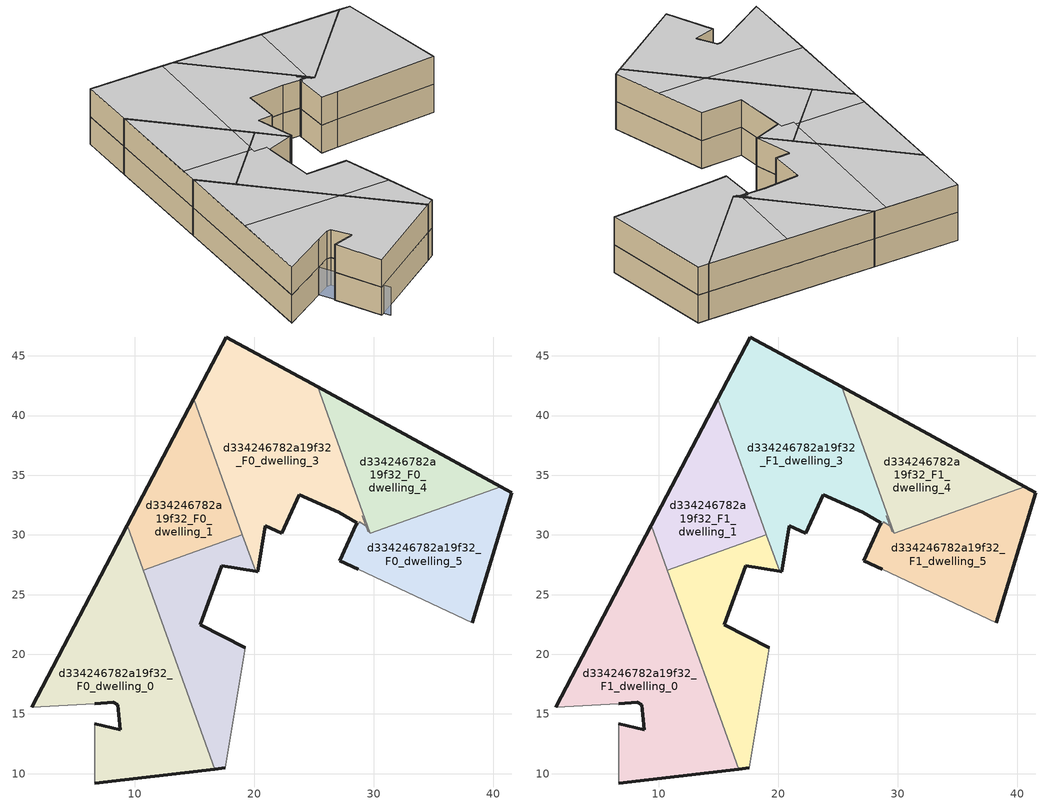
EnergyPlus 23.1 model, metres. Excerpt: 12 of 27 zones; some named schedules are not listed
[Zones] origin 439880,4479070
d334246782a19f32_F0_dwelling_0
 floor ground (EU_floor_Construction): 16.69,10.38 9.34,30.81 1.34,15.57 6.63,15.87 8.16,15.97 8.54,15.79 8.77,13.69 6.64,14.18 6.63,9.22 z0
 wall outside (EU_wall_Construction): 1.34,15.57 9.34,30.81 / 16.69,10.38 6.63,9.22 / 6.64,14.18 8.77,13.69 8.54,15.79 8.16,15.97 6.63,15.87 z0:3
 wall adiabatic (EU_wall_Construction): 6.63,15.87 1.34,15.57 / 6.63,9.22 6.64,14.18 z0:3
 wall to d334246782a19f32_F0_dwelling_2 (EU_wall_Construction): 10.7,27.05 16.69,10.38 z0:3
 wall to d334246782a19f32_F0_dwelling_1 (EU_wall_Construction): 9.34,30.81 10.69,27.05 z0:3
d334246782a19f32_F0_dwelling_1
 floor ground (EU_floor_Construction): 19,30.04 14.91,41.4 9.34,30.81 10.7,27.05 z0
 wall outside (EU_wall_Construction): 9.34,30.81 14.91,41.4 z0:3
 wall to d334246782a19f32_F0_dwelling_2 (EU_wall_Construction): 19,30.04 10.7,27.05 z0:3
 wall to d334246782a19f32_F0_dwelling_3 (EU_wall_Construction): 14.91,41.4 19,30.04 z0:3
d334246782a19f32_F0_dwelling_2
 floor ground (EU_floor_Construction): 17.57,10.49 19.23,20.53 15.49,22.46 17.26,27.41 20.1,26.97 19,30.04 10.7,27.05 16.69,10.38 z0
 wall outside (EU_wall_Construction): 20.1,26.97 17.26,27.41 15.49,22.46 19.23,20.53 / 17.57,10.49 16.69,10.38 z0:3
 wall adiabatic (EU_wall_Construction): 19.23,20.53 17.57,10.49 z0:3
 wall to d334246782a19f32_F0_dwelling_3 (EU_wall_Construction): 19,30.04 20.1,26.97 z0:3
d334246782a19f32_F0_dwelling_3
 floor ground (EU_floor_Construction): 29.69,30.22 25.31,42.4 17.63,46.58 14.91,41.4 20.1,26.97 20.3,26.94 20.93,30.78 22.28,30.15 23.76,33.37 27.06,31.92 28.59,31.03 28.53,30.89 28.66,30.82 28.79,31.09 29.33,30.78 29.03,31.62 29.49,30.34 z0
 wall outside (EU_wall_Construction): 28.53,30.89 28.59,31.03 27.06,31.92 23.76,33.37 22.28,30.15 20.93,30.78 20.3,26.94 20.1,26.97 / 14.91,41.4 17.63,46.58 25.31,42.4 z0:3
 wall to d334246782a19f32_F0_dwelling_5 (EU_wall_Construction): 29.69,30.22 29.49,30.34 29.03,31.62 29.33,30.78 28.79,31.09 28.66,30.82 28.53,30.89 z0:3
 wall to d334246782a19f32_F0_dwelling_4 (EU_wall_Construction): 25.31,42.4 29.69,30.22 z0:3
d334246782a19f32_F0_dwelling_4
 floor ground (EU_floor_Construction): 40.63,34.05 25.31,42.4 29.72,30.13 z0
 wall outside (EU_wall_Construction): 25.31,42.4 40.63,34.05 z0:3
 wall to d334246782a19f32_F0_dwelling_5 (EU_wall_Construction): 40.63,34.05 29.72,30.13 29.69,30.22 z0:3
d334246782a19f32_F0_dwelling_5
 floor ground (EU_floor_Construction): 38.24,22.66 41.58,33.54 40.63,34.05 29.72,30.13 29.69,30.22 29.49,30.34 29.03,31.62 29.33,30.78 28.79,31.09 28.66,30.82 28.53,30.89 27.15,27.86 28.71,27.15 z0
 wall outside (EU_wall_Construction): 28.71,27.15 27.15,27.86 28.53,30.89 / 40.63,34.05 41.58,33.54 38.24,22.66 z0:3
 wall adiabatic (EU_wall_Construction): 38.24,22.66 28.71,27.15 z0:3
d334246782a19f32_F1_dwelling_0
 floor to d334246782a19f32_F0_dwelling_0 (EU_floor_Construction): 16.69,10.38 9.34,30.81 1.34,15.57 6.63,15.87 8.16,15.97 8.54,15.79 8.77,13.69 6.64,14.18 6.63,9.22 z3
 wall outside (EU_wall_Construction): 1.34,15.57 9.34,30.81 / 16.69,10.38 6.63,9.22 / 6.64,14.18 8.77,13.69 8.54,15.79 8.16,15.97 6.63,15.87 z3:6
 wall adiabatic (EU_wall_Construction): 6.63,15.87 1.34,15.57 / 6.63,9.22 6.64,14.18 z3:6
 wall to d334246782a19f32_F1_dwelling_2 (EU_wall_Construction): 10.7,27.05 16.69,10.38 z3:6
 wall to d334246782a19f32_F1_dwelling_1 (EU_wall_Construction): 9.34,30.81 10.69,27.05 z3:6
 ceiling to d334246782a19f32_F2_dwelling_3 (EU_floor_Construction): 13.98,17.93 16.69,10.38 6.63,9.22 6.64,14.18 8.77,13.69 8.54,15.79 8.16,15.97 6.63,15.87 1.34,15.57 5.12,22.76 z6
 ceiling to d334246782a19f32_F2_dwelling_1 (EU_floor_Construction): 9.34,30.81 13.98,17.93 5.12,22.76 z6
d334246782a19f32_F1_dwelling_1
 floor to d334246782a19f32_F0_dwelling_1 (EU_floor_Construction): 19,30.04 14.91,41.4 9.34,30.81 10.7,27.05 z3
 wall outside (EU_wall_Construction): 9.34,30.81 14.91,41.4 z3:6
 wall to d334246782a19f32_F1_dwelling_2 (EU_wall_Construction): 19,30.04 10.7,27.05 z3:6
 wall to d334246782a19f32_F1_dwelling_3 (EU_wall_Construction): 14.91,41.4 19,30.04 z3:6
 ceiling to d334246782a19f32_F2_dwelling_0 (EU_floor_Construction): 14.91,41.4 18.27,32.07 16.7,29.21 16.07,28.98 10.1,32.24 z6
 ceiling to d334246782a19f32_F2_dwelling_2 (EU_floor_Construction): 18.27,32.07 19,30.04 16.7,29.21 z6
 ceiling to d334246782a19f32_F2_dwelling_1 (EU_floor_Construction): 16.07,28.98 10.7,27.05 9.34,30.81 10.1,32.24 z6
d334246782a19f32_F1_dwelling_2
 floor to d334246782a19f32_F0_dwelling_2 (EU_floor_Construction): 17.57,10.49 19.23,20.53 15.49,22.46 17.26,27.41 20.1,26.97 19,30.04 10.7,27.05 16.69,10.38 z3
 wall outside (EU_wall_Construction): 20.1,26.97 17.26,27.41 15.49,22.46 19.23,20.53 / 17.57,10.49 16.69,10.38 z3:6
 wall adiabatic (EU_wall_Construction): 19.23,20.53 17.57,10.49 z3:6
 wall to d334246782a19f32_F1_dwelling_3 (EU_wall_Construction): 19,30.04 20.1,26.97 z3:6
 ceiling to d334246782a19f32_F2_dwelling_2 (EU_floor_Construction): 19,30.04 20.1,26.97 17.26,27.41 17.42,27.85 16.29,28.46 16.7,29.21 z6
 ceiling to d334246782a19f32_F2_dwelling_1 (EU_floor_Construction): 17.42,27.85 15.49,22.46 19.23,20.53 18.4,15.52 13.98,17.93 10.7,27.05 16.07,28.98 16.46,28.77 16.29,28.46 z6
 ceiling to d334246782a19f32_F2_dwelling_3 (EU_floor_Construction): 18.4,15.52 17.57,10.49 16.69,10.38 13.98,17.93 z6
 ceiling to d334246782a19f32_F2_dwelling_0 (EU_floor_Construction): 16.7,29.21 16.46,28.77 16.07,28.98 z6
 roof outside (EU_roof_Construction): 17.42,27.85 16.29,28.46 17.42,27.85 15.49,22.46 z6
d334246782a19f32_F1_dwelling_3
 floor to d334246782a19f32_F0_dwelling_3 (EU_floor_Construction): 29.69,30.22 25.31,42.4 17.63,46.58 14.91,41.4 20.1,26.97 20.3,26.94 20.93,30.78 22.28,30.15 23.76,33.37 27.06,31.92 28.59,31.03 28.53,30.89 28.66,30.82 28.79,31.09 29.33,30.78 29.03,31.62 29.49,30.34 z3
 wall outside (EU_wall_Construction): 28.53,30.89 28.59,31.03 27.06,31.92 23.76,33.37 22.28,30.15 20.93,30.78 20.3,26.94 20.1,26.97 / 14.91,41.4 17.63,46.58 25.31,42.4 z3:6
 wall to d334246782a19f32_F1_dwelling_5 (EU_wall_Construction): 29.69,30.22 29.49,30.34 29.03,31.62 29.33,30.78 28.79,31.09 28.66,30.82 28.53,30.89 z3:6
 wall to d334246782a19f32_F1_dwelling_4 (EU_wall_Construction): 25.31,42.4 29.69,30.22 z3:6
 ceiling to d334246782a19f32_F2_dwelling_0 (EU_floor_Construction): 24.22,42.99 18.27,32.07 14.91,41.4 17.63,46.58 z6
 ceiling to d334246782a19f32_F2_dwelling_2 (EU_floor_Construction): 25.31,42.4 29.46,30.86 29.37,30.68 29.03,31.62 29.33,30.78 28.79,31.09 28.73,30.96 28.59,31.03 27.06,31.92 23.76,33.37 22.28,30.15 20.93,30.78 20.3,26.94 20.1,26.97 18.27,32.07 24.22,42.99 z6
 ceiling to d334246782a19f32_F2_dwelling_4 (EU_floor_Construction): 28.73,30.96 28.66,30.82 28.53,30.89 28.59,31.03 z6; 29.46,30.86 29.69,30.22 29.49,30.34 29.37,30.68 z6
d334246782a19f32_F1_dwelling_4
 floor to d334246782a19f32_F0_dwelling_4 (EU_floor_Construction): 40.63,34.05 25.31,42.4 29.72,30.13 z3
 wall outside (EU_wall_Construction): 25.31,42.4 40.63,34.05 z3:6
 wall to d334246782a19f32_F1_dwelling_5 (EU_wall_Construction): 40.63,34.05 29.72,30.13 29.69,30.22 z3:6
 ceiling to d334246782a19f32_F2_dwelling_2 (EU_floor_Construction): 33.37,38.01 29.46,30.86 25.31,42.4 z6
 ceiling to d334246782a19f32_F2_dwelling_4 (EU_floor_Construction): 40.63,34.05 29.72,30.13 29.46,30.86 33.37,38.01 z6
d334246782a19f32_F1_dwelling_5
 floor to d334246782a19f32_F0_dwelling_5 (EU_floor_Construction): 38.24,22.66 41.58,33.54 40.63,34.05 29.72,30.13 29.69,30.22 29.49,30.34 29.03,31.62 29.33,30.78 28.79,31.09 28.66,30.82 28.53,30.89 27.15,27.86 28.71,27.15 z3
 wall outside (EU_wall_Construction): 28.71,27.15 27.15,27.86 28.53,30.89 / 40.63,34.05 41.58,33.54 38.24,22.66 z3:6
 wall adiabatic (EU_wall_Construction): 38.24,22.66 28.71,27.15 z3:6
 ceiling to d334246782a19f32_F2_dwelling_4 (EU_floor_Construction): 41.58,33.54 38.24,22.66 28.71,27.15 27.15,27.86 28.53,30.89 28.66,30.82 28.73,30.96 29.33,30.61 29.37,30.68 29.49,30.34 29.69,30.22 29.72,30.13 40.63,34.05 z6
 ceiling to d334246782a19f32_F2_dwelling_2 (EU_floor_Construction): 29.21,31.12 29.37,30.68 29.33,30.61 28.73,30.96 28.79,31.09 29.33,30.78 z6
shading: 6.63,15.87 7.05,8.57 z0:3
[Building]
EU S2 Campaign: North Axis=0; Terrain=City; Solar Distribution=FullExterior
[Site:Location]
Madrid: Latitude=40.5; Longitude=-3.5; Time Zone=1; Elevation=609
[SizingPeriod:WeatherFileDays]
AnnualSizingPeriod: Begin Month=1; Begin Day of Month=1; End Month=12; End Day of Month=31; Day of Week for Start Day=Monday; Use Weather File Daylight Saving Period=No; Use Weather File Rain and Snow Indicators=No
[MATERIAL]
EU_InternalMass_Material: Roughness=MediumRough; Thickness=0.1; Conductivity=1; Density=1800; Specific Heat=900; Thermal Absorptance=0.9; Solar Absorptance=0.7; Visible Absorptance=0.7
[MATERIAL:NOMASS] Roughness=MediumRough; Thermal Absorptance=0.9; Solar Absorptance=0.7; Visible Absorptance=0.7
Name | Thermal Resistance
EU_wall_NoMass | 1.60022
EU_roof_NoMass | 1.57597
EU_floor_NoMass | 0.470652
[CONSTRUCTION]
EU_wall_Construction: EU_wall_NoMass
EU_roof_Construction: EU_roof_NoMass
EU_floor_Construction: EU_floor_NoMass
EU_InternalMass_Construction: EU_InternalMass_Material
[ZONE] Type=1; Multiplier=1; Ceiling Height=autocalculate; Floor Area=autocalculate; Part of Total Floor Area=Yes
Name | Volume
d334246782a19f32_F0_dwelling_0; d334246782a19f32_F1_dwelling_0 | 453.582
d334246782a19f32_F0_dwelling_1; d334246782a19f32_F1_dwelling_1 | 212.785
d334246782a19f32_F0_dwelling_2; d334246782a19f32_F1_dwelling_2 | 240.838
d334246782a19f32_F0_dwelling_3; d334246782a19f32_F1_dwelling_3 | 424.588
d334246782a19f32_F0_dwelling_4; d334246782a19f32_F1_dwelling_4 | 226.781
d334246782a19f32_F0_dwelling_5; d334246782a19f32_F1_dwelling_5 | 255.781
[INTERNALMASS] Construction=EU_InternalMass_Construction
Name | Zone or ZoneList | Surface Area
d334246782a19f32_F0_dwelling_0_EU_InternalMass | d334246782a19f32_F0_dwelling_0 | 151.194
d334246782a19f32_F0_dwelling_1_EU_InternalMass | d334246782a19f32_F0_dwelling_1 | 70.9282
d334246782a19f32_F0_dwelling_2_EU_InternalMass | d334246782a19f32_F0_dwelling_2 | 80.28
d334246782a19f32_F0_dwelling_3_EU_InternalMass | d334246782a19f32_F0_dwelling_3 | 141.528
d334246782a19f32_F0_dwelling_4_EU_InternalMass | d334246782a19f32_F0_dwelling_4 | 75.5937
d334246782a19f32_F0_dwelling_5_EU_InternalMass | d334246782a19f32_F0_dwelling_5 | 85.2599
d334246782a19f32_F1_dwelling_0_EU_InternalMass | d334246782a19f32_F1_dwelling_0 | 151.194
d334246782a19f32_F1_dwelling_1_EU_InternalMass | d334246782a19f32_F1_dwelling_1 | 70.9282
d334246782a19f32_F1_dwelling_2_EU_InternalMass | d334246782a19f32_F1_dwelling_2 | 80.28
d334246782a19f32_F1_dwelling_3_EU_InternalMass | d334246782a19f32_F1_dwelling_3 | 141.528
d334246782a19f32_F1_dwelling_4_EU_InternalMass | d334246782a19f32_F1_dwelling_4 | 75.5937
d334246782a19f32_F1_dwelling_5_EU_InternalMass | d334246782a19f32_F1_dwelling_5 | 85.2599
[OTHEREQUIPMENT] Fuel Type=Electricity; Design Level Calculation Method=Watts/Area; Power per Zone Floor Area=1; Fraction Latent=0; Fraction Radiant=0; Fraction Lost=0; Carbon Dioxide Generation Rate=0; EndUse Subcategory=EU_Step8_InternalGains
Name | Zone or ZoneList or Space or SpaceList | Schedule
EU_Step8_InternalGain_d334246782a19f32_F0_dwelling_0_f000 | d334246782a19f32_F0_dwelling_0 | EU_Step8_GainSchedule_d334246782a19f32_F0_dwelling_0_f000
EU_Step8_InternalGain_d334246782a19f32_F0_dwelling_1_f000 | d334246782a19f32_F0_dwelling_1 | EU_Step8_GainSchedule_d334246782a19f32_F0_dwelling_1_f000
EU_Step8_InternalGain_d334246782a19f32_F0_dwelling_2_f000 | d334246782a19f32_F0_dwelling_2 | EU_Step8_GainSchedule_d334246782a19f32_F0_dwelling_2_f000
EU_Step8_InternalGain_d334246782a19f32_F0_dwelling_3_f000 | d334246782a19f32_F0_dwelling_3 | EU_Step8_GainSchedule_d334246782a19f32_F0_dwelling_3_f000
EU_Step8_InternalGain_d334246782a19f32_F0_dwelling_4_f000 | d334246782a19f32_F0_dwelling_4 | EU_Step8_GainSchedule_d334246782a19f32_F0_dwelling_4_f000
EU_Step8_InternalGain_d334246782a19f32_F0_dwelling_5_f000 | d334246782a19f32_F0_dwelling_5 | EU_Step8_GainSchedule_d334246782a19f32_F0_dwelling_5_f000
EU_Step8_InternalGain_d334246782a19f32_F1_dwelling_0_f000 | d334246782a19f32_F1_dwelling_0 | EU_Step8_GainSchedule_d334246782a19f32_F1_dwelling_0_f000
EU_Step8_InternalGain_d334246782a19f32_F1_dwelling_1_f000 | d334246782a19f32_F1_dwelling_1 | EU_Step8_GainSchedule_d334246782a19f32_F1_dwelling_1_f000
EU_Step8_InternalGain_d334246782a19f32_F1_dwelling_2_f000 | d334246782a19f32_F1_dwelling_2 | EU_Step8_GainSchedule_d334246782a19f32_F1_dwelling_2_f000
EU_Step8_InternalGain_d334246782a19f32_F1_dwelling_3_f000 | d334246782a19f32_F1_dwelling_3 | EU_Step8_GainSchedule_d334246782a19f32_F1_dwelling_3_f000
EU_Step8_InternalGain_d334246782a19f32_F1_dwelling_4_f000 | d334246782a19f32_F1_dwelling_4 | EU_Step8_GainSchedule_d334246782a19f32_F1_dwelling_4_f000
EU_Step8_InternalGain_d334246782a19f32_F1_dwelling_5_f000 | d334246782a19f32_F1_dwelling_5 | EU_Step8_GainSchedule_d334246782a19f32_F1_dwelling_5_f000
[ZONEVENTILATION:DESIGNFLOWRATE] Schedule=EU_AlwaysOn; Design Flow Rate Calculation Method=AirChanges/Hour; Air Changes per Hour=0.480704; Ventilation Type=Natural; Fan Pressure Rise=0; Fan Total Efficiency=1; Constant Term Coefficient=1; Temperature Term Coefficient=0; Velocity Term Coefficient=0; Velocity Squared Term Coefficient=0; Minimum Indoor Temperature=-100; Maximum Indoor Temperature=100; Delta Temperature=-100; Minimum Outdoor Temperature=-100; Maximum Outdoor Temperature=100; Maximum Wind Speed=40
Name | Zone or ZoneList or Space or SpaceList
EU_ConstantAir_d334246782a19f32_F0_dwelling_0 | d334246782a19f32_F0_dwelling_0
EU_ConstantAir_d334246782a19f32_F0_dwelling_1 | d334246782a19f32_F0_dwelling_1
EU_ConstantAir_d334246782a19f32_F0_dwelling_2 | d334246782a19f32_F0_dwelling_2
EU_ConstantAir_d334246782a19f32_F0_dwelling_3 | d334246782a19f32_F0_dwelling_3
EU_ConstantAir_d334246782a19f32_F0_dwelling_4 | d334246782a19f32_F0_dwelling_4
EU_ConstantAir_d334246782a19f32_F0_dwelling_5 | d334246782a19f32_F0_dwelling_5
EU_ConstantAir_d334246782a19f32_F1_dwelling_0 | d334246782a19f32_F1_dwelling_0
EU_ConstantAir_d334246782a19f32_F1_dwelling_1 | d334246782a19f32_F1_dwelling_1
EU_ConstantAir_d334246782a19f32_F1_dwelling_2 | d334246782a19f32_F1_dwelling_2
EU_ConstantAir_d334246782a19f32_F1_dwelling_3 | d334246782a19f32_F1_dwelling_3
EU_ConstantAir_d334246782a19f32_F1_dwelling_4 | d334246782a19f32_F1_dwelling_4
EU_ConstantAir_d334246782a19f32_F1_dwelling_5 | d334246782a19f32_F1_dwelling_5
[HVACTEMPLATE:THERMOSTAT] Constant Heating Setpoint=20; Constant Cooling Setpoint=50
EU_HeatOnly_d334246782a19f32_F0_dwelling_0; EU_HeatOnly_d334246782a19f32_F0_dwelling_1; EU_HeatOnly_d334246782a19f32_F0_dwelling_2; EU_HeatOnly_d334246782a19f32_F0_dwelling_3; EU_HeatOnly_d334246782a19f32_F0_dwelling_4; EU_HeatOnly_d334246782a19f32_F0_dwelling_5; EU_HeatOnly_d334246782a19f32_F1_dwelling_0; EU_HeatOnly_d334246782a19f32_F1_dwelling_1; EU_HeatOnly_d334246782a19f32_F1_dwelling_2; EU_HeatOnly_d334246782a19f32_F1_dwelling_3; EU_HeatOnly_d334246782a19f32_F1_dwelling_4; EU_HeatOnly_d334246782a19f32_F1_dwelling_5; EU_HeatOnly_d334246782a19f32_F2_dwelling_0; EU_HeatOnly_d334246782a19f32_F2_dwelling_1; EU_HeatOnly_d334246782a19f32_F2_dwelling_2; EU_HeatOnly_d334246782a19f32_F2_dwelling_3; EU_HeatOnly_d334246782a19f32_F2_dwelling_4; EU_HeatOnly_d334246782a19f32_F3_dwelling_0; EU_HeatOnly_d334246782a19f32_F3_dwelling_1; EU_HeatOnly_d334246782a19f32_F3_dwelling_2; EU_HeatOnly_d334246782a19f32_F3_dwelling_3; EU_HeatOnly_d334246782a19f32_F3_dwelling_4; EU_HeatOnly_d334246782a19f32_F4_dwelling_0; EU_HeatOnly_d334246782a19f32_F4_dwelling_1; EU_HeatOnly_d334246782a19f32_F4_dwelling_2; EU_HeatOnly_d334246782a19f32_F4_dwelling_3; EU_HeatOnly_d334246782a19f32_F4_dwelling_4
[HVACTEMPLATE:ZONE:IDEALLOADSAIRSYSTEM] System Availability Schedule=EU_AlwaysOn; Maximum Heating Supply Air Temperature=50; Minimum Cooling Supply Air Temperature=13; Maximum Heating Supply Air Humidity Ratio=0.0156; Minimum Cooling Supply Air Humidity Ratio=0.0077; Heating Limit=NoLimit; Cooling Limit=NoLimit; Heating Availability Schedule=EU_AlwaysOn; Cooling Availability Schedule=EU_CoolingOff; Dehumidification Control Type=ConstantSensibleHeatRatio; Cooling Sensible Heat Ratio=0.7; Dehumidification Setpoint=60; Humidification Control Type=None; Humidification Setpoint=30; Outdoor Air Method=None; Outdoor Air Flow Rate per Person=0.00944; Outdoor Air Flow Rate per Zone Floor Area=0; Outdoor Air Flow Rate per Zone=0; Demand Controlled Ventilation Type=None; Outdoor Air Economizer Type=NoEconomizer; Heat Recovery Type=None; Sensible Heat Recovery Effectiveness=0.7; Latent Heat Recovery Effectiveness=0.65
Name | Template Thermostat
d334246782a19f32_F0_dwelling_0 | EU_HeatOnly_d334246782a19f32_F0_dwelling_0
d334246782a19f32_F0_dwelling_1 | EU_HeatOnly_d334246782a19f32_F0_dwelling_1
d334246782a19f32_F0_dwelling_2 | EU_HeatOnly_d334246782a19f32_F0_dwelling_2
d334246782a19f32_F0_dwelling_3 | EU_HeatOnly_d334246782a19f32_F0_dwelling_3
d334246782a19f32_F0_dwelling_4 | EU_HeatOnly_d334246782a19f32_F0_dwelling_4
d334246782a19f32_F0_dwelling_5 | EU_HeatOnly_d334246782a19f32_F0_dwelling_5
d334246782a19f32_F1_dwelling_0 | EU_HeatOnly_d334246782a19f32_F1_dwelling_0
d334246782a19f32_F1_dwelling_1 | EU_HeatOnly_d334246782a19f32_F1_dwelling_1
d334246782a19f32_F1_dwelling_2 | EU_HeatOnly_d334246782a19f32_F1_dwelling_2
d334246782a19f32_F1_dwelling_3 | EU_HeatOnly_d334246782a19f32_F1_dwelling_3
d334246782a19f32_F1_dwelling_4 | EU_HeatOnly_d334246782a19f32_F1_dwelling_4
d334246782a19f32_F1_dwelling_5 | EU_HeatOnly_d334246782a19f32_F1_dwelling_5
[SIZING:ZONE] Zone Cooling Design Supply Air Temperature Input Method=SupplyAirTemperature; Zone Cooling Design Supply Air Temperature=13; Zone Heating Design Supply Air Temperature Input Method=SupplyAirTemperature; Zone Heating Design Supply Air Temperature=50; Zone Cooling Design Supply Air Humidity Ratio=0.008; Zone Heating Design Supply Air Humidity Ratio=0.008; Cooling Design Air Flow Method=DesignDay; Cooling Design Air Flow Rate=0; Cooling Minimum Air Flow per Zone Floor Area=0.000762; Cooling Minimum Air Flow=0; Cooling Minimum Air Flow Fraction=0.2; Heating Design Air Flow Method=DesignDay; Heating Design Air Flow Rate=0; Heating Maximum Air Flow per Zone Floor Area=0.002032; Heating Maximum Air Flow=0.141576; Heating Maximum Air Flow Fraction=0.3; Account for Dedicated Outdoor Air System=No; Dedicated Outdoor Air System Control Strategy=NeutralSupplyAir; Dedicated Outdoor Air Low Setpoint Temperature for Design=autosize; Dedicated Outdoor Air High Setpoint Temperature for Design=autosize; Zone Load Sizing Method=Sensible Load Only No Latent Load; Zone Latent Cooling Design Supply Air Humidity Ratio Input Method=HumidityRatioDifference; Zone Cooling Design Supply Air Humidity Ratio Difference=0.005; Zone Latent Heating Design Supply Air Humidity Ratio Input Method=HumidityRatioDifference; Zone Humidification Design Supply Air Humidity Ratio Difference=0.005
d334246782a19f32_F0_dwelling_0; d334246782a19f32_F0_dwelling_1; d334246782a19f32_F0_dwelling_2; d334246782a19f32_F0_dwelling_3; d334246782a19f32_F0_dwelling_4; d334246782a19f32_F0_dwelling_5; d334246782a19f32_F1_dwelling_0; d334246782a19f32_F1_dwelling_1; d334246782a19f32_F1_dwelling_2; d334246782a19f32_F1_dwelling_3; d334246782a19f32_F1_dwelling_4; d334246782a19f32_F1_dwelling_5
